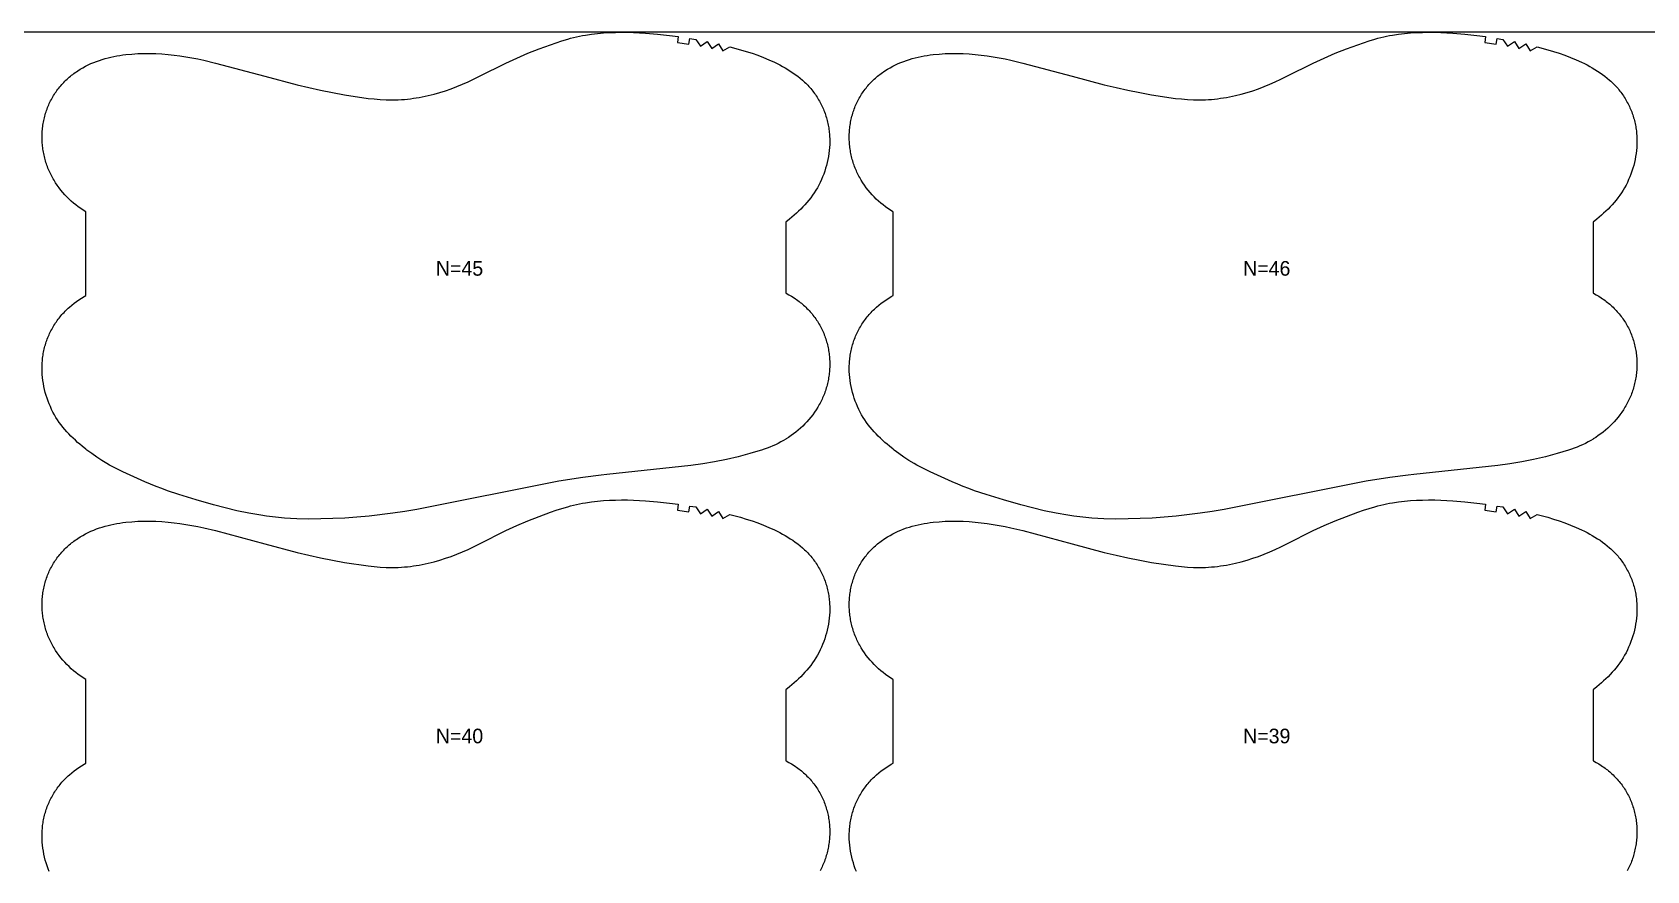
# Model space of a CAD drawing. Header units: inches. Extents: x 1 to 1936, y -76 to 1061.
# Drawn here: x 552 to 1104, y 774 to 1061 of the extents above; entities that cross this region are included whole.
import ezdxf

# ---------------------------------------------------------------- set-up
doc = ezdxf.new("R2010")
doc.units = ezdxf.units.IN

msp = doc.modelspace()

# ---------------------------------------------------------------- linework, layer by layer
at = {"layer": '1'}
for points in [[(1.472, -76.1778), (1936.299, -76.1778), (1936.299, 1060.5025), (1.472, 1060.5025), (1.472, -76.1778)], [(667.0219, 1037.9252), (669.0751, 1037.7074), (671.1325, 1037.5402), (673.1929, 1037.4349), (674.2239, 1037.409), (675.255, 1037.4028), (676.2862, 1037.4176), (677.317, 1037.4532), (678.3471, 1037.5093), (679.3761, 1037.5855), (680.4035, 1037.6814), (681.4291, 1037.7968), (682.4522, 1037.9313), (683.4727, 1038.0844), (684.4901, 1038.2558), (685.5042, 1038.4451), (687.5221, 1038.8751), (689.5255, 1039.3701), (691.5134, 1039.926), (693.4844, 1040.5394), (695.4364, 1041.2101), (697.3671, 1041.9386), (699.2741, 1042.7255), (701.1562, 1043.5689), (703.0184, 1044.4572), (705.1049, 1045.5025), (714.0896, 1050.0036), (717.8455, 1051.7138), (721.6475, 1053.3206), (725.4845, 1054.8392), (729.3551, 1056.273), (731.3038, 1056.9555), (733.2642, 1057.6022), (735.2391, 1058.1981), (736.233, 1058.4724), (737.2316, 1058.7286), (738.2353, 1058.9651), (739.2436, 1059.1822), (740.2561, 1059.3803), (741.2722, 1059.5599), (743.3137, 1059.8663), (745.3642, 1060.1057), (747.4201, 1060.2828), (749.4799, 1060.4037), (751.5423, 1060.4748), (753.6059, 1060.5025), (755.6697, 1060.492), (757.7328, 1060.4442), (759.7945, 1060.3587), (761.8542, 1060.2352), (765.9655, 1059.8796), (770.0664, 1059.4099), (773.0565, 1059.014), (773.0577, 1059.0138), (772.7809, 1057.03), (776.6959, 1056.4434), (777.013, 1058.4181), (778.9858, 1058.0901), (780.5915, 1055.7723), (782.9191, 1057.3628), (784.4599, 1055.0034), (786.8303, 1056.526), (788.2961, 1054.1203), (790.7135, 1055.5671), (794.321, 1054.5583), (796.2957, 1053.9566), (798.258, 1053.3167), (800.2046, 1052.6322), (802.132, 1051.8966), (804.0365, 1051.1038), (805.9138, 1050.2485), (806.8408, 1049.7959), (807.7594, 1049.326), (808.6689, 1048.838), (809.5688, 1048.3313), (810.4582, 1047.8054), (811.3354, 1047.259), (812.1984, 1046.6909), (813.045, 1046.1001), (813.8733, 1045.4852), (814.6813, 1044.8451), (815.4668, 1044.1786), (815.8505, 1043.835), (816.2278, 1043.4845), (816.5986, 1043.1267), (816.9626, 1042.7619), (817.3197, 1042.3903), (817.6699, 1042.0118), (818.013, 1041.6268), (818.3489, 1041.2354), (818.6774, 1040.8377), (818.9986, 1040.4338), (819.3122, 1040.024), (819.6181, 1039.6083), (819.9162, 1039.187), (820.2064, 1038.7601), (820.4887, 1038.3279), (820.7628, 1037.8904), (821.0286, 1037.4479), (821.2861, 1037.0005), (821.5351, 1036.5483), (821.7756, 1036.0916), (822.0074, 1035.6304), (822.2306, 1035.165), (822.4449, 1034.6955), (822.6505, 1034.2221), (822.8471, 1033.745), (823.0347, 1033.2643), (823.2133, 1032.7802), (823.3827, 1032.2929), (823.5429, 1031.8025), (823.6938, 1031.3093), (823.8353, 1030.8134), (823.9674, 1030.3149), (824.0901, 1029.814), (824.2031, 1029.311), (824.3065, 1028.8059), (824.4003, 1028.299), (824.4846, 1027.7904), (824.5594, 1027.2802), (824.6249, 1026.7688), (824.6811, 1026.2561), (824.7281, 1025.7425), (824.7659, 1025.228), (824.7946, 1024.7129), (824.8143, 1024.1973), (824.827, 1023.1653), (824.8045, 1022.1334), (824.7474, 1021.103), (824.6562, 1020.0753), (824.5315, 1019.0514), (824.3739, 1018.032), (824.1837, 1017.0181), (823.9617, 1016.0105), (823.7082, 1015.0101), (823.4238, 1014.0177), (823.1091, 1013.0341), (822.7644, 1012.0605), (822.3899, 1011.0978), (821.9857, 1010.1475), (821.5516, 1009.2108), (821.0879, 1008.289), (820.5945, 1007.3834), (820.0713, 1006.4952), (819.5186, 1005.6258), (818.9366, 1004.7761), (818.3268, 1003.946), (817.6912, 1003.1349), (817.0316, 1002.3422), (816.3499, 1001.5676), (815.648, 1000.8104), (814.9278, 1000.0702), (814.1912, 999.3464), (813.4398, 998.6386), (812.6746, 997.9462), (811.8962, 997.2688), (811.1055, 996.6059), (809.827, 995.5892), (809.827, 971.3423), (809.9749, 971.2678), (810.8808, 970.7735), (811.77, 970.2492), (812.6408, 969.6949), (813.0689, 969.4067), (813.4918, 969.111), (813.9094, 968.8079), (814.3215, 968.4975), (814.728, 968.1798), (815.1285, 967.8547), (815.5229, 967.5224), (815.9111, 967.1828), (816.2929, 966.836), (816.668, 966.482), (817.0363, 966.1208), (817.3977, 965.7526), (817.7519, 965.3775), (818.0989, 964.9957), (818.4385, 964.6072), (818.7705, 964.2123), (819.0949, 963.811), (819.4115, 963.4036), (819.7201, 962.9901), (820.0205, 962.5708), (820.3127, 962.1456), (820.5965, 961.7149), (820.8718, 961.2787), (821.1384, 960.8372), (821.3962, 960.3905), (821.6449, 959.9387), (821.8846, 959.4821), (822.1152, 959.0208), (822.3365, 958.555), (822.5486, 958.0848), (822.7515, 957.6106), (822.9451, 957.1325), (823.1294, 956.6506), (823.3043, 956.1653), (823.4699, 955.6766), (823.626, 955.1849), (823.7726, 954.6902), (823.9098, 954.1928), (824.0375, 953.6928), (824.1556, 953.1906), (824.2641, 952.6862), (824.363, 952.1799), (824.4523, 951.6719), (824.5319, 951.1623), (824.6019, 950.6513), (824.6625, 950.1391), (824.7134, 949.6259), (824.755, 949.1118), (824.787, 948.5969), (824.8097, 948.0816), (824.823, 947.5658), (824.827, 947.0499), (824.8217, 946.5339), (824.8071, 946.018), (824.7832, 945.5025), (824.7502, 944.9874), (824.7081, 944.473), (824.6568, 943.9594), (824.5964, 943.4467), (824.527, 942.9353), (824.4485, 942.4251), (824.3609, 941.9164), (824.2643, 941.4095), (824.1587, 940.9043), (824.0441, 940.4012), (823.9204, 939.9003), (823.7878, 939.4018), (823.6462, 938.9058), (823.4957, 938.4125), (823.3362, 937.9221), (823.1677, 937.4347), (822.9903, 936.9506), (822.804, 936.4699), (822.6088, 935.9928), (822.4048, 935.5194), (822.192, 935.0499), (821.9706, 934.5843), (821.7407, 934.1227), (821.5026, 933.6653), (821.2563, 933.2122), (821.002, 932.7634), (820.7399, 932.319), (820.1928, 931.4439), (819.616, 930.5877), (819.0109, 929.7511), (818.3787, 928.935), (817.7204, 928.1401), (817.0369, 927.3669), (816.3292, 926.6161), (815.598, 925.8882), (814.8442, 925.1838), (814.0686, 924.5034), (813.272, 923.8477), (812.4554, 923.2172), (811.6195, 922.6124), (810.7654, 922.0334), (809.8941, 921.4804), (809.827, 921.4405), (809.0068, 920.9534), (808.1045, 920.4525), (807.1883, 919.9777), (806.2592, 919.5293), (805.3183, 919.1072), (804.3667, 918.7112), (803.4055, 918.3392), (802.4359, 917.9886), (801.459, 917.6572), (799.4882, 917.0417), (797.5023, 916.4729), (793.5097, 915.4238), (789.4917, 914.4856), (785.4472, 913.6629), (781.379, 912.9666), (777.2918, 912.3988), (748.5636, 909.3304), (746.6248, 909.1), (740.3677, 908.3565), (732.2209, 907.0295), (683.6524, 897.3378), (679.5785, 896.678), (675.4924, 896.0939), (667.2966, 895.1131), (663.1859, 894.7449), (659.0684, 894.4614), (654.9464, 894.2574), (650.8209, 894.1341), (646.6932, 894.1), (642.5672, 894.1868), (640.5062, 894.2866), (638.4475, 894.4269), (636.3922, 894.6088), (634.3411, 894.8332), (632.2951, 895.1002), (630.2544, 895.4072), (626.1902, 896.1274), (622.1495, 896.968), (618.1312, 897.9094), (614.1337, 898.9365), (608.2099, 900.6222), (602.2743, 902.4892), (598.3615, 903.8066), (596.4199, 904.5052), (594.4934, 905.2417), (592.5843, 906.0213), (590.6889, 906.8354), (585.6675, 909.1), (583.1604, 910.2307), (581.3022, 911.1272), (579.4705, 912.0737), (578.5673, 912.5706), (577.6731, 913.0837), (575.9112, 914.1562), (574.1846, 915.2864), (572.4929, 916.4694), (570.8369, 917.702), (570.5, 917.9698), (569.2214, 918.9864), (568.4308, 919.6494), (567.6524, 920.3268), (566.8872, 921.0192), (566.1358, 921.727), (565.3991, 922.4508), (564.6789, 923.191), (563.9771, 923.9482), (563.2954, 924.7228), (562.6358, 925.5154), (562.0002, 926.3266), (561.3904, 927.1567), (560.8084, 928.0064), (560.2556, 928.8758), (559.7325, 929.7639), (559.2391, 930.6696), (558.7753, 931.5914), (558.3413, 932.5281), (557.9371, 933.4784), (557.5626, 934.441), (557.2179, 935.4147), (556.9032, 936.3982), (556.6188, 937.3907), (556.3653, 938.3911), (556.1432, 939.3987), (555.9531, 940.4126), (555.7955, 941.432), (555.6708, 942.4559), (555.5796, 943.4836), (555.5225, 944.514), (555.5, 945.5459), (555.5127, 946.5779), (555.5324, 947.0935), (555.5611, 947.6086), (555.5989, 948.1231), (555.6459, 948.6367), (555.7021, 949.1493), (555.7676, 949.6608), (555.8424, 950.1709), (555.9267, 950.6796), (556.0205, 951.1865), (556.1239, 951.6916), (556.2369, 952.1946), (556.3595, 952.6955), (556.4917, 953.1939), (556.6332, 953.6899), (556.7841, 954.1831), (556.9443, 954.6735), (557.1137, 955.1608), (557.2923, 955.6449), (557.4799, 956.1256), (557.6765, 956.6027), (557.882, 957.0761), (558.0964, 957.5456), (558.3196, 958.011), (558.5514, 958.4722), (558.7919, 958.9289), (559.0409, 959.3811), (559.2984, 959.8285), (559.5642, 960.271), (559.8383, 960.7085), (560.1205, 961.1407), (560.4108, 961.5675), (560.7089, 961.9889), (561.0148, 962.4045), (561.3284, 962.8144), (561.6495, 963.2182), (561.9781, 963.616), (562.314, 964.0074), (562.6571, 964.3924), (563.0072, 964.7709), (563.3644, 965.1425), (563.7284, 965.5073), (564.0991, 965.865), (564.4765, 966.2156), (564.8602, 966.5592), (565.6457, 967.2257), (566.4536, 967.8658), (567.2819, 968.4806), (568.1286, 969.0715), (568.9916, 969.6395), (569.8688, 970.186), (570.5, 970.5592), (570.5, 999.0599), (570.4328, 999.0998), (569.5616, 999.6528), (568.7075, 1000.2318), (567.8716, 1000.8366), (567.055, 1001.4671), (566.2584, 1002.1229), (565.4828, 1002.8032), (564.729, 1003.5076), (563.9978, 1004.2355), (563.2901, 1004.9863), (562.6066, 1005.7595), (561.9483, 1006.5544), (561.316, 1007.3705), (560.7109, 1008.2071), (560.1342, 1009.0633), (559.5871, 1009.9384), (559.3249, 1010.3828), (559.0707, 1010.8316), (558.8244, 1011.2848), (558.5863, 1011.7422), (558.3564, 1012.2037), (558.135, 1012.6693), (557.9222, 1013.1388), (557.7181, 1013.6122), (557.5229, 1014.0893), (557.3367, 1014.57), (557.1593, 1015.0541), (556.9908, 1015.5415), (556.8313, 1016.0319), (556.6808, 1016.5252), (556.5392, 1017.0212), (556.4065, 1017.5197), (556.2829, 1018.0206), (556.1683, 1018.5237), (556.0627, 1019.0289), (555.9661, 1019.5359), (555.8785, 1020.0445), (555.8, 1020.5547), (555.7306, 1021.0662), (555.6702, 1021.5788), (555.6189, 1022.0924), (555.5768, 1022.6068), (555.5437, 1023.1219), (555.5199, 1023.6375), (555.5053, 1024.1533), (555.5, 1024.6693), (555.504, 1025.1852), (555.5173, 1025.701), (555.5399, 1026.2164), (555.572, 1026.7312), (555.6135, 1027.2453), (555.6645, 1027.7586), (555.725, 1028.2707), (555.7951, 1028.7817), (555.8747, 1029.2913), (555.964, 1029.7993), (556.0629, 1030.3056), (556.1714, 1030.81), (556.2895, 1031.3122), (556.4172, 1031.8122), (556.5543, 1032.3096), (556.701, 1032.8043), (556.8571, 1033.296), (557.0227, 1033.7847), (557.1976, 1034.2701), (557.3819, 1034.7519), (557.5755, 1035.23), (557.7783, 1035.7043), (557.9905, 1036.1744), (558.2118, 1036.6402), (558.4424, 1037.1015), (558.682, 1037.5582), (558.9308, 1038.0099), (559.1886, 1038.4566), (559.4552, 1038.8981), (559.7304, 1039.3343), (560.0142, 1039.765), (560.3065, 1040.1902), (560.6069, 1040.6095), (560.9155, 1041.023), (561.2321, 1041.4304), (561.5564, 1041.8317), (561.8885, 1042.2266), (562.2281, 1042.6151), (562.5751, 1042.9969), (562.9293, 1043.372), (563.2907, 1043.7402), (563.659, 1044.1014), (564.0341, 1044.4554), (564.4158, 1044.8022), (564.804, 1045.1418), (565.1985, 1045.4741), (565.599, 1045.7992), (566.0054, 1046.1169), (566.4176, 1046.4273), (566.8352, 1046.7304), (567.2581, 1047.0261), (567.6862, 1047.3143), (568.557, 1047.8686), (569.4462, 1048.393), (570.3521, 1048.8872), (571.2734, 1049.3513), (572.2089, 1049.7855), (573.1574, 1050.1904), (574.1178, 1050.5664), (575.0891, 1050.914), (576.07, 1051.2337), (577.0594, 1051.5259), (578.0562, 1051.7912), (579.0594, 1052.0301), (580.0683, 1052.2438), (581.082, 1052.4336), (582.1001, 1052.6008), (583.1218, 1052.7467), (584.1464, 1052.8726), (586.202, 1053.0695), (588.2622, 1053.2006), (590.3247, 1053.2686), (592.3879, 1053.2748), (594.4502, 1053.2206), (596.5101, 1053.1077), (598.5667, 1052.9402), (600.6191, 1052.7227), (602.6666, 1052.4597), (604.7082, 1052.1549), (606.743, 1051.8083), (608.7696, 1051.4192), (610.7871, 1050.9867), (614.795, 1050.0048), (631.6772, 1045.5025), (642.7113, 1042.5598), (646.7236, 1041.5919), (650.7527, 1040.6963), (654.7983, 1039.879), (658.8583, 1039.1374), (667.0219, 1037.9252)], [(943.0219, 1037.9252), (945.0751, 1037.7074), (947.1325, 1037.5402), (949.1929, 1037.4349), (950.2239, 1037.409), (951.255, 1037.4028), (952.2862, 1037.4176), (953.317, 1037.4532), (954.3471, 1037.5093), (955.3761, 1037.5855), (956.4035, 1037.6814), (957.4291, 1037.7968), (958.4522, 1037.9313), (959.4727, 1038.0844), (960.4901, 1038.2558), (961.5042, 1038.4451), (963.5221, 1038.8751), (965.5255, 1039.3701), (967.5134, 1039.926), (969.4844, 1040.5394), (971.4364, 1041.2101), (973.3671, 1041.9386), (975.2741, 1042.7255), (977.1562, 1043.5689), (979.0184, 1044.4572), (981.1049, 1045.5025), (990.0896, 1050.0036), (993.8455, 1051.7138), (997.6475, 1053.3206), (1001.4845, 1054.8392), (1005.3551, 1056.273), (1007.3038, 1056.9555), (1009.2642, 1057.6022), (1011.2391, 1058.1981), (1012.233, 1058.4724), (1013.2316, 1058.7286), (1014.2353, 1058.9651), (1015.2436, 1059.1822), (1016.2561, 1059.3803), (1017.2722, 1059.5599), (1019.3137, 1059.8663), (1021.3642, 1060.1057), (1023.4201, 1060.2828), (1025.4799, 1060.4037), (1027.5423, 1060.4748), (1029.6059, 1060.5025), (1031.6697, 1060.492), (1033.7328, 1060.4442), (1035.7945, 1060.3587), (1037.8542, 1060.2352), (1041.9655, 1059.8796), (1046.0664, 1059.4099), (1049.0565, 1059.014), (1049.0577, 1059.0138), (1048.7809, 1057.03), (1052.6959, 1056.4434), (1053.013, 1058.4181), (1054.9858, 1058.0901), (1056.5915, 1055.7723), (1058.9191, 1057.3628), (1060.4599, 1055.0034), (1062.8303, 1056.526), (1064.2961, 1054.1203), (1066.7135, 1055.5671), (1070.321, 1054.5583), (1072.2957, 1053.9566), (1074.258, 1053.3167), (1076.2046, 1052.6322), (1078.132, 1051.8966), (1080.0365, 1051.1038), (1081.9138, 1050.2485), (1082.8408, 1049.7959), (1083.7594, 1049.326), (1084.6689, 1048.838), (1085.5688, 1048.3313), (1086.4582, 1047.8054), (1087.3354, 1047.259), (1088.1984, 1046.6909), (1089.045, 1046.1001), (1089.8733, 1045.4852), (1090.6813, 1044.8451), (1091.4668, 1044.1786), (1091.8505, 1043.835), (1092.2278, 1043.4845), (1092.5986, 1043.1267), (1092.9626, 1042.7619), (1093.3197, 1042.3903), (1093.6699, 1042.0118), (1094.013, 1041.6268), (1094.3489, 1041.2354), (1094.6774, 1040.8377), (1094.9986, 1040.4338), (1095.3122, 1040.024), (1095.6181, 1039.6083), (1095.9162, 1039.187), (1096.2064, 1038.7601), (1096.4887, 1038.3279), (1096.7628, 1037.8904), (1097.0286, 1037.4479), (1097.2861, 1037.0005), (1097.5351, 1036.5483), (1097.7756, 1036.0916), (1098.0074, 1035.6304), (1098.2306, 1035.165), (1098.4449, 1034.6955), (1098.6505, 1034.2221), (1098.8471, 1033.745), (1099.0347, 1033.2643), (1099.2133, 1032.7802), (1099.3827, 1032.2929), (1099.5429, 1031.8025), (1099.6938, 1031.3093), (1099.8353, 1030.8134), (1099.9674, 1030.3149), (1100.0901, 1029.814), (1100.2031, 1029.311), (1100.3065, 1028.8059), (1100.4003, 1028.299), (1100.4846, 1027.7904), (1100.5594, 1027.2802), (1100.6249, 1026.7688), (1100.6811, 1026.2561), (1100.7281, 1025.7425), (1100.7659, 1025.228), (1100.7946, 1024.7129), (1100.8143, 1024.1973), (1100.827, 1023.1653), (1100.8045, 1022.1334), (1100.7474, 1021.103), (1100.6562, 1020.0753), (1100.5315, 1019.0514), (1100.3739, 1018.032), (1100.1837, 1017.0181), (1099.9617, 1016.0105), (1099.7082, 1015.0101), (1099.4238, 1014.0177), (1099.1091, 1013.0341), (1098.7644, 1012.0605), (1098.3899, 1011.0978), (1097.9857, 1010.1475), (1097.5516, 1009.2108), (1097.0879, 1008.289), (1096.5945, 1007.3834), (1096.0713, 1006.4952), (1095.5186, 1005.6258), (1094.9366, 1004.7761), (1094.3268, 1003.946), (1093.6912, 1003.1349), (1093.0316, 1002.3422), (1092.3499, 1001.5676), (1091.648, 1000.8104), (1090.9278, 1000.0702), (1090.1912, 999.3464), (1089.4398, 998.6386), (1088.6746, 997.9462), (1087.8962, 997.2688), (1087.1055, 996.6059), (1085.827, 995.5892), (1085.827, 971.3423), (1085.9749, 971.2678), (1086.8808, 970.7735), (1087.77, 970.2492), (1088.6408, 969.6949), (1089.0689, 969.4067), (1089.4918, 969.111), (1089.9094, 968.8079), (1090.3215, 968.4975), (1090.728, 968.1798), (1091.1285, 967.8547), (1091.5229, 967.5224), (1091.9111, 967.1828), (1092.2929, 966.836), (1092.668, 966.482), (1093.0363, 966.1208), (1093.3977, 965.7526), (1093.7519, 965.3775), (1094.0989, 964.9957), (1094.4385, 964.6072), (1094.7705, 964.2123), (1095.0949, 963.811), (1095.4115, 963.4036), (1095.7201, 962.9901), (1096.0205, 962.5708), (1096.3127, 962.1456), (1096.5965, 961.7149), (1096.8718, 961.2787), (1097.1384, 960.8372), (1097.3962, 960.3905), (1097.6449, 959.9387), (1097.8846, 959.4821), (1098.1152, 959.0208), (1098.3365, 958.555), (1098.5486, 958.0848), (1098.7515, 957.6106), (1098.9451, 957.1325), (1099.1294, 956.6506), (1099.3043, 956.1653), (1099.4699, 955.6766), (1099.626, 955.1849), (1099.7726, 954.6902), (1099.9098, 954.1928), (1100.0375, 953.6928), (1100.1556, 953.1906), (1100.2641, 952.6862), (1100.363, 952.1799), (1100.4523, 951.6719), (1100.5319, 951.1623), (1100.6019, 950.6513), (1100.6625, 950.1391), (1100.7134, 949.6259), (1100.755, 949.1118), (1100.787, 948.5969), (1100.8097, 948.0816), (1100.823, 947.5658), (1100.827, 947.0499), (1100.8217, 946.5339), (1100.8071, 946.018), (1100.7832, 945.5025), (1100.7502, 944.9874), (1100.7081, 944.473), (1100.6568, 943.9594), (1100.5964, 943.4467), (1100.527, 942.9353), (1100.4485, 942.4251), (1100.3609, 941.9164), (1100.2643, 941.4095), (1100.1587, 940.9043), (1100.0441, 940.4012), (1099.9204, 939.9003), (1099.7878, 939.4018), (1099.6462, 938.9058), (1099.4957, 938.4125), (1099.3362, 937.9221), (1099.1677, 937.4347), (1098.9903, 936.9506), (1098.804, 936.4699), (1098.6088, 935.9928), (1098.4048, 935.5194), (1098.192, 935.0499), (1097.9706, 934.5843), (1097.7407, 934.1227), (1097.5026, 933.6653), (1097.2563, 933.2122), (1097.002, 932.7634), (1096.7399, 932.319), (1096.1928, 931.4439), (1095.616, 930.5877), (1095.0109, 929.7511), (1094.3787, 928.935), (1093.7204, 928.1401), (1093.0369, 927.3669), (1092.3292, 926.6161), (1091.598, 925.8882), (1090.8442, 925.1838), (1090.0686, 924.5034), (1089.272, 923.8477), (1088.4554, 923.2172), (1087.6195, 922.6124), (1086.7654, 922.0334), (1085.8941, 921.4804), (1085.827, 921.4405), (1085.0068, 920.9534), (1084.1045, 920.4525), (1083.1883, 919.9777), (1082.2592, 919.5293), (1081.3183, 919.1072), (1080.3667, 918.7112), (1079.4055, 918.3392), (1078.4359, 917.9886), (1077.459, 917.6572), (1075.4882, 917.0417), (1073.5023, 916.4729), (1069.5097, 915.4238), (1065.4917, 914.4856), (1061.4472, 913.6629), (1057.379, 912.9666), (1053.2918, 912.3988), (1024.5636, 909.3304), (1022.6248, 909.1), (1016.3677, 908.3565), (1008.2209, 907.0295), (959.6524, 897.3378), (955.5785, 896.678), (951.4924, 896.0939), (943.2966, 895.1131), (939.1859, 894.7449), (935.0684, 894.4614), (930.9464, 894.2574), (926.8209, 894.1341), (922.6932, 894.1), (918.5672, 894.1868), (916.5062, 894.2866), (914.4475, 894.4269), (912.3922, 894.6088), (910.3411, 894.8332), (908.2951, 895.1002), (906.2544, 895.4072), (902.1902, 896.1274), (898.1495, 896.968), (894.1312, 897.9094), (890.1337, 898.9365), (884.2099, 900.6222), (878.2743, 902.4892), (874.3615, 903.8066), (872.4199, 904.5052), (870.4934, 905.2417), (868.5843, 906.0213), (866.6889, 906.8354), (861.6675, 909.1), (859.1604, 910.2307), (857.3022, 911.1272), (855.4705, 912.0737), (854.5673, 912.5706), (853.6731, 913.0837), (851.9112, 914.1562), (850.1846, 915.2864), (848.4929, 916.4694), (846.8369, 917.702), (846.5, 917.9698), (845.2214, 918.9864), (844.4308, 919.6494), (843.6524, 920.3268), (842.8872, 921.0192), (842.1358, 921.727), (841.3991, 922.4508), (840.6789, 923.191), (839.9771, 923.9482), (839.2954, 924.7228), (838.6358, 925.5154), (838.0002, 926.3266), (837.3904, 927.1567), (836.8084, 928.0064), (836.2556, 928.8758), (835.7325, 929.7639), (835.2391, 930.6696), (834.7753, 931.5914), (834.3413, 932.5281), (833.9371, 933.4784), (833.5626, 934.441), (833.2179, 935.4147), (832.9032, 936.3982), (832.6188, 937.3907), (832.3653, 938.3911), (832.1432, 939.3987), (831.9531, 940.4126), (831.7955, 941.432), (831.6708, 942.4559), (831.5796, 943.4836), (831.5225, 944.514), (831.5, 945.5459), (831.5127, 946.5779), (831.5324, 947.0935), (831.5611, 947.6086), (831.5989, 948.1231), (831.6459, 948.6367), (831.7021, 949.1493), (831.7676, 949.6608), (831.8424, 950.1709), (831.9267, 950.6796), (832.0205, 951.1865), (832.1239, 951.6916), (832.2369, 952.1946), (832.3595, 952.6955), (832.4917, 953.1939), (832.6332, 953.6899), (832.7841, 954.1831), (832.9443, 954.6735), (833.1137, 955.1608), (833.2923, 955.6449), (833.4799, 956.1256), (833.6765, 956.6027), (833.882, 957.0761), (834.0964, 957.5456), (834.3196, 958.011), (834.5514, 958.4722), (834.7919, 958.9289), (835.0409, 959.3811), (835.2984, 959.8285), (835.5642, 960.271), (835.8383, 960.7085), (836.1205, 961.1407), (836.4108, 961.5675), (836.7089, 961.9889), (837.0148, 962.4045), (837.3284, 962.8144), (837.6495, 963.2182), (837.9781, 963.616), (838.314, 964.0074), (838.6571, 964.3924), (839.0072, 964.7709), (839.3644, 965.1425), (839.7284, 965.5073), (840.0991, 965.865), (840.4765, 966.2156), (840.8602, 966.5592), (841.6457, 967.2257), (842.4536, 967.8658), (843.2819, 968.4806), (844.1286, 969.0715), (844.9916, 969.6395), (845.8688, 970.186), (846.5, 970.5592), (846.5, 999.0599), (846.4328, 999.0998), (845.5616, 999.6528), (844.7075, 1000.2318), (843.8716, 1000.8366), (843.055, 1001.4671), (842.2584, 1002.1229), (841.4828, 1002.8032), (840.729, 1003.5076), (839.9978, 1004.2355), (839.2901, 1004.9863), (838.6066, 1005.7595), (837.9483, 1006.5544), (837.316, 1007.3705), (836.7109, 1008.2071), (836.1342, 1009.0633), (835.5871, 1009.9384), (835.3249, 1010.3828), (835.0707, 1010.8316), (834.8244, 1011.2848), (834.5863, 1011.7422), (834.3564, 1012.2037), (834.135, 1012.6693), (833.9222, 1013.1388), (833.7181, 1013.6122), (833.5229, 1014.0893), (833.3367, 1014.57), (833.1593, 1015.0541), (832.9908, 1015.5415), (832.8313, 1016.0319), (832.6808, 1016.5252), (832.5392, 1017.0212), (832.4065, 1017.5197), (832.2829, 1018.0206), (832.1683, 1018.5237), (832.0627, 1019.0289), (831.9661, 1019.5359), (831.8785, 1020.0445), (831.8, 1020.5547), (831.7306, 1021.0662), (831.6702, 1021.5788), (831.6189, 1022.0924), (831.5768, 1022.6068), (831.5437, 1023.1219), (831.5199, 1023.6375), (831.5053, 1024.1533), (831.5, 1024.6693), (831.504, 1025.1852), (831.5173, 1025.701), (831.5399, 1026.2164), (831.572, 1026.7312), (831.6135, 1027.2453), (831.6645, 1027.7586), (831.725, 1028.2707), (831.7951, 1028.7817), (831.8747, 1029.2913), (831.964, 1029.7993), (832.0629, 1030.3056), (832.1714, 1030.81), (832.2895, 1031.3122), (832.4172, 1031.8122), (832.5543, 1032.3096), (832.701, 1032.8043), (832.8571, 1033.296), (833.0227, 1033.7847), (833.1976, 1034.2701), (833.3819, 1034.7519), (833.5755, 1035.23), (833.7783, 1035.7043), (833.9905, 1036.1744), (834.2118, 1036.6402), (834.4424, 1037.1015), (834.682, 1037.5582), (834.9308, 1038.0099), (835.1886, 1038.4566), (835.4552, 1038.8981), (835.7304, 1039.3343), (836.0142, 1039.765), (836.3065, 1040.1902), (836.6069, 1040.6095), (836.9155, 1041.023), (837.2321, 1041.4304), (837.5564, 1041.8317), (837.8885, 1042.2266), (838.2281, 1042.6151), (838.5751, 1042.9969), (838.9293, 1043.372), (839.2907, 1043.7402), (839.659, 1044.1014), (840.0341, 1044.4554), (840.4158, 1044.8022), (840.804, 1045.1418), (841.1985, 1045.4741), (841.599, 1045.7992), (842.0054, 1046.1169), (842.4176, 1046.4273), (842.8352, 1046.7304), (843.2581, 1047.0261), (843.6862, 1047.3143), (844.557, 1047.8686), (845.4462, 1048.393), (846.3521, 1048.8872), (847.2734, 1049.3513), (848.2089, 1049.7855), (849.1574, 1050.1904), (850.1178, 1050.5664), (851.0891, 1050.914), (852.07, 1051.2337), (853.0594, 1051.5259), (854.0562, 1051.7912), (855.0594, 1052.0301), (856.0683, 1052.2438), (857.082, 1052.4336), (858.1001, 1052.6008), (859.1218, 1052.7467), (860.1464, 1052.8726), (862.202, 1053.0695), (864.2622, 1053.2006), (866.3247, 1053.2686), (868.3879, 1053.2748), (870.4502, 1053.2206), (872.5101, 1053.1077), (874.5667, 1052.9402), (876.6191, 1052.7227), (878.6666, 1052.4597), (880.7082, 1052.1549), (882.743, 1051.8083), (884.7696, 1051.4192), (886.7871, 1050.9867), (890.795, 1050.0048), (907.6772, 1045.5025), (918.7113, 1042.5598), (922.7236, 1041.5919), (926.7527, 1040.6963), (930.7983, 1039.879), (934.8583, 1039.1374), (943.0219, 1037.9252)]]:
    msp.add_lwpolyline(points, close=True, dxfattribs=at)
for points in [[(557.9371, 773.6184), (557.5626, 774.581), (557.2179, 775.5547), (556.9032, 776.5382), (556.6188, 777.5307), (556.3653, 778.5311), (556.1432, 779.5387), (555.9531, 780.5526), (555.7955, 781.572), (555.6708, 782.5959), (555.5796, 783.6236), (555.5225, 784.654), (555.5, 785.6859), (555.5127, 786.7179), (555.5324, 787.2335), (555.5611, 787.7486), (555.5989, 788.2631), (555.6459, 788.7767), (555.7021, 789.2893), (555.7676, 789.8008), (555.8424, 790.3109), (555.9267, 790.8196), (556.0205, 791.3265), (556.1239, 791.8316), (556.2369, 792.3346), (556.3595, 792.8355), (556.4917, 793.3339), (556.6332, 793.8299), (556.7841, 794.3231), (556.9443, 794.8135), (557.1137, 795.3008), (557.2923, 795.7849), (557.4799, 796.2656), (557.6765, 796.7427), (557.882, 797.2161), (558.0964, 797.6856), (558.3196, 798.151), (558.5514, 798.6122), (558.7919, 799.0689), (559.0409, 799.5211), (559.2984, 799.9685), (559.5642, 800.411), (559.8383, 800.8485), (560.1205, 801.2807), (560.4108, 801.7075), (560.7089, 802.1289), (561.0148, 802.5445), (561.3284, 802.9544), (561.6495, 803.3582), (561.9781, 803.756), (562.314, 804.1474), (562.6571, 804.5324), (563.0072, 804.9109), (563.3644, 805.2825), (563.7284, 805.6473), (564.0991, 806.005), (564.4765, 806.3556), (564.8602, 806.6992), (565.6457, 807.3657), (566.4536, 808.0058), (567.2819, 808.6206), (568.1286, 809.2115), (568.9916, 809.7795), (569.8688, 810.326), (570.5, 810.6992), (570.5, 839.1999), (570.4328, 839.2398), (569.5616, 839.7928), (568.7075, 840.3718), (567.8716, 840.9766), (567.055, 841.6071), (566.2584, 842.2629), (565.4828, 842.9432), (564.729, 843.6476), (563.9978, 844.3755), (563.2901, 845.1263), (562.6066, 845.8995), (561.9483, 846.6944), (561.316, 847.5105), (560.7109, 848.3471), (560.1342, 849.2033), (559.5871, 850.0784), (559.3249, 850.5228), (559.0707, 850.9716), (558.8244, 851.4248), (558.5863, 851.8822), (558.3564, 852.3437), (558.135, 852.8093), (557.9222, 853.2788), (557.7181, 853.7522), (557.5229, 854.2293), (557.3367, 854.71), (557.1593, 855.1941), (556.9908, 855.6815), (556.8313, 856.1719), (556.6808, 856.6652), (556.5392, 857.1612), (556.4065, 857.6597), (556.2829, 858.1606), (556.1683, 858.6637), (556.0627, 859.1689), (555.9661, 859.6759), (555.8785, 860.1845), (555.8, 860.6947), (555.7306, 861.2062), (555.6702, 861.7188), (555.6189, 862.2324), (555.5768, 862.7468), (555.5437, 863.2619), (555.5199, 863.7775), (555.5053, 864.2933), (555.5, 864.8093), (555.504, 865.3252), (555.5173, 865.841), (555.5399, 866.3564), (555.572, 866.8712), (555.6135, 867.3853), (555.6645, 867.8986), (555.725, 868.4107), (555.7951, 868.9217), (555.8747, 869.4313), (555.964, 869.9393), (556.0629, 870.4456), (556.1714, 870.95), (556.2895, 871.4522), (556.4172, 871.9522), (556.5543, 872.4496), (556.701, 872.9443), (556.8571, 873.436), (557.0227, 873.9247), (557.1976, 874.4101), (557.3819, 874.8919), (557.5755, 875.37), (557.7783, 875.8443), (557.9905, 876.3144), (558.2118, 876.7802), (558.4424, 877.2415), (558.682, 877.6982), (558.9308, 878.1499), (559.1886, 878.5966), (559.4552, 879.0381), (559.7304, 879.4743), (560.0142, 879.905), (560.3065, 880.3302), (560.6069, 880.7495), (560.9155, 881.163), (561.2321, 881.5704), (561.5564, 881.9717), (561.8885, 882.3666), (562.2281, 882.7551), (562.5751, 883.1369), (562.9293, 883.512), (563.2907, 883.8802), (563.659, 884.2414), (564.0341, 884.5954), (564.4158, 884.9422), (564.804, 885.2818), (565.1985, 885.6141), (565.599, 885.9392), (566.0054, 886.2569), (566.4176, 886.5673), (566.8352, 886.8704), (567.2581, 887.1661), (567.6862, 887.4543), (568.557, 888.0086), (569.4462, 888.533), (570.3521, 889.0272), (571.2734, 889.4913), (572.2089, 889.9255), (573.1574, 890.3304), (574.1178, 890.7064), (575.0891, 891.054), (576.07, 891.3737), (577.0594, 891.6659), (578.0562, 891.9312), (579.0594, 892.1701), (580.0683, 892.3838), (581.082, 892.5736), (582.1001, 892.7408), (583.1218, 892.8867), (584.1464, 893.0126), (586.202, 893.2095), (588.2622, 893.3406), (590.3247, 893.4086), (592.3879, 893.4148), (594.4502, 893.3606), (596.5101, 893.2477), (598.5667, 893.0802), (600.6191, 892.8627), (602.6666, 892.5997), (604.7082, 892.2949), (606.743, 891.9483), (608.7696, 891.5592), (610.7871, 891.1267), (614.795, 890.1448), (631.6772, 885.6425), (642.7113, 882.6998), (646.7236, 881.7319), (650.7527, 880.8363), (654.7983, 880.019), (658.8583, 879.2774), (667.0219, 878.0652), (667.0219, 878.0652), (669.0751, 877.8474), (671.1325, 877.6802), (673.1929, 877.5749), (674.2239, 877.549), (675.255, 877.5428), (676.2862, 877.5576), (677.317, 877.5932), (678.3471, 877.6493), (679.3761, 877.7255), (680.4035, 877.8214), (681.4291, 877.9368), (682.4522, 878.0713), (683.4727, 878.2244), (684.4901, 878.3958), (685.5042, 878.5851), (687.5221, 879.0151), (689.5255, 879.5101), (691.5134, 880.066), (693.4844, 880.6794), (695.4364, 881.3501), (697.3671, 882.0786), (699.2741, 882.8655), (701.1562, 883.7089), (703.0184, 884.5972), (705.1049, 885.6425), (714.0896, 890.1436), (717.8455, 891.8538), (721.6475, 893.4606), (725.4845, 894.9792), (729.3551, 896.413), (731.3038, 897.0955), (733.2642, 897.7422), (735.2391, 898.3381), (736.233, 898.6124), (737.2316, 898.8686), (738.2353, 899.1051), (739.2436, 899.3222), (740.2561, 899.5203), (741.2722, 899.6999), (743.3137, 900.0063), (745.3642, 900.2457), (747.4201, 900.4228), (749.4799, 900.5437), (751.5423, 900.6148), (753.6059, 900.6425), (755.6697, 900.632), (757.7328, 900.5842), (759.7945, 900.4987), (761.8542, 900.3752), (765.9655, 900.0196), (770.0664, 899.5499), (773.0565, 899.154), (773.0577, 899.1538), (772.7809, 897.17), (776.6959, 896.5834), (777.013, 898.5581), (778.9858, 898.2301), (780.5915, 895.9123), (782.9191, 897.5028), (784.4599, 895.1434), (786.8303, 896.666), (788.2961, 894.2603), (790.7135, 895.7071), (794.321, 894.6983), (796.2957, 894.0966), (798.258, 893.4567), (800.2046, 892.7722), (802.132, 892.0366), (804.0365, 891.2438), (805.9138, 890.3885), (806.8408, 889.9359), (807.7594, 889.466), (808.6689, 888.978), (809.5688, 888.4713), (810.4582, 887.9454), (811.3354, 887.399), (812.1984, 886.8309), (813.045, 886.2401), (813.8733, 885.6252), (814.6813, 884.9851), (815.4668, 884.3186), (815.8505, 883.975), (816.2278, 883.6245), (816.5986, 883.2667), (816.9626, 882.9019), (817.3197, 882.5303), (817.6699, 882.1518), (818.013, 881.7668), (818.3489, 881.3754), (818.6774, 880.9777), (818.9986, 880.5738), (819.3122, 880.164), (819.6181, 879.7483), (819.9162, 879.327), (820.2064, 878.9001), (820.4887, 878.4679), (820.7628, 878.0304), (821.0286, 877.5879), (821.2861, 877.1405), (821.5351, 876.6883), (821.7756, 876.2316), (822.0074, 875.7704), (822.2306, 875.305), (822.4449, 874.8355), (822.6505, 874.3621), (822.8471, 873.885), (823.0347, 873.4043), (823.2133, 872.9202), (823.3827, 872.4329), (823.5429, 871.9425), (823.6938, 871.4493), (823.8353, 870.9534), (823.9674, 870.4549), (824.0901, 869.954), (824.2031, 869.451), (824.3065, 868.9459), (824.4003, 868.439), (824.4846, 867.9304), (824.5594, 867.4202), (824.6249, 866.9088), (824.6811, 866.3961), (824.7281, 865.8825), (824.7659, 865.368), (824.7946, 864.8529), (824.8143, 864.3373), (824.827, 863.3053), (824.8045, 862.2734), (824.7474, 861.243), (824.6562, 860.2153), (824.5315, 859.1914), (824.3739, 858.172), (824.1837, 857.1581), (823.9617, 856.1505), (823.7082, 855.1501), (823.4238, 854.1577), (823.1091, 853.1741), (822.7644, 852.2005), (822.3899, 851.2378), (821.9857, 850.2875), (821.5516, 849.3508), (821.0879, 848.429), (820.5945, 847.5234), (820.0713, 846.6352), (819.5186, 845.7658), (818.9366, 844.9161), (818.3268, 844.086), (817.6912, 843.2749), (817.0316, 842.4822), (816.3499, 841.7076), (815.648, 840.9504), (814.9278, 840.2102), (814.1912, 839.4864), (813.4398, 838.7786), (812.6746, 838.0862), (811.8962, 837.4088), (811.1055, 836.7459), (809.827, 835.7292), (809.827, 811.4823), (809.9749, 811.4078), (810.8808, 810.9135), (811.77, 810.3892), (812.6408, 809.8349), (813.0689, 809.5467), (813.4918, 809.251), (813.9094, 808.9479), (814.3215, 808.6375), (814.728, 808.3198), (815.1285, 807.9947), (815.5229, 807.6624), (815.9111, 807.3228), (816.2929, 806.976), (816.668, 806.622), (817.0363, 806.2608), (817.3977, 805.8926), (817.7519, 805.5175), (818.0989, 805.1357), (818.4385, 804.7472), (818.7705, 804.3523), (819.0949, 803.951), (819.4115, 803.5436), (819.7201, 803.1301), (820.0205, 802.7108), (820.3127, 802.2856), (820.5965, 801.8549), (820.8718, 801.4187), (821.1384, 800.9772), (821.3962, 800.5305), (821.6449, 800.0787), (821.8846, 799.6221), (822.1152, 799.1608), (822.3365, 798.695), (822.5486, 798.2248), (822.7515, 797.7506), (822.9451, 797.2725), (823.1294, 796.7906), (823.3043, 796.3053), (823.4699, 795.8166), (823.626, 795.3249), (823.7726, 794.8302), (823.9098, 794.3328), (824.0375, 793.8328), (824.1556, 793.3306), (824.2641, 792.8262), (824.363, 792.3199), (824.4523, 791.8119), (824.5319, 791.3023), (824.6019, 790.7913), (824.6625, 790.2791), (824.7134, 789.7659), (824.755, 789.2518), (824.787, 788.7369), (824.8097, 788.2216), (824.823, 787.7058), (824.827, 787.1899), (824.8217, 786.6739), (824.8071, 786.158), (824.7832, 785.6425), (824.7502, 785.1274), (824.7081, 784.613), (824.6568, 784.0994), (824.5964, 783.5867), (824.527, 783.0753), (824.4485, 782.5651), (824.3609, 782.0564), (824.2643, 781.5495), (824.1587, 781.0443), (824.0441, 780.5412), (823.9204, 780.0403), (823.7878, 779.5418), (823.6462, 779.0458), (823.4957, 778.5525), (823.3362, 778.0621), (823.1677, 777.5747), (822.9903, 777.0906), (822.804, 776.6099), (822.6088, 776.1328), (822.4048, 775.6594), (822.192, 775.1899), (821.9706, 774.7243), (821.7407, 774.2627), (821.5026, 773.8053)], [(833.9371, 773.6184), (833.5626, 774.581), (833.2179, 775.5547), (832.9032, 776.5382), (832.6188, 777.5307), (832.3653, 778.5311), (832.1432, 779.5387), (831.9531, 780.5526), (831.7955, 781.572), (831.6708, 782.5959), (831.5796, 783.6236), (831.5225, 784.654), (831.5, 785.6859), (831.5127, 786.7179), (831.5324, 787.2335), (831.5611, 787.7486), (831.5989, 788.2631), (831.6459, 788.7767), (831.7021, 789.2893), (831.7676, 789.8008), (831.8424, 790.3109), (831.9267, 790.8196), (832.0205, 791.3265), (832.1239, 791.8316), (832.2369, 792.3346), (832.3595, 792.8355), (832.4917, 793.3339), (832.6332, 793.8299), (832.7841, 794.3231), (832.9443, 794.8135), (833.1137, 795.3008), (833.2923, 795.7849), (833.4799, 796.2656), (833.6765, 796.7427), (833.882, 797.2161), (834.0964, 797.6856), (834.3196, 798.151), (834.5514, 798.6122), (834.7919, 799.0689), (835.0409, 799.5211), (835.2984, 799.9685), (835.5642, 800.411), (835.8383, 800.8485), (836.1205, 801.2807), (836.4108, 801.7075), (836.7089, 802.1289), (837.0148, 802.5445), (837.3284, 802.9544), (837.6495, 803.3582), (837.9781, 803.756), (838.314, 804.1474), (838.6571, 804.5324), (839.0072, 804.9109), (839.3644, 805.2825), (839.7284, 805.6473), (840.0991, 806.005), (840.4765, 806.3556), (840.8602, 806.6992), (841.6457, 807.3657), (842.4536, 808.0058), (843.2819, 808.6206), (844.1286, 809.2115), (844.9916, 809.7795), (845.8688, 810.326), (846.5, 810.6992), (846.5, 839.1999), (846.4328, 839.2398), (845.5616, 839.7928), (844.7075, 840.3718), (843.8716, 840.9766), (843.055, 841.6071), (842.2584, 842.2629), (841.4828, 842.9432), (840.729, 843.6476), (839.9978, 844.3755), (839.2901, 845.1263), (838.6066, 845.8995), (837.9483, 846.6944), (837.316, 847.5105), (836.7109, 848.3471), (836.1342, 849.2033), (835.5871, 850.0784), (835.3249, 850.5228), (835.0707, 850.9716), (834.8244, 851.4248), (834.5863, 851.8822), (834.3564, 852.3437), (834.135, 852.8093), (833.9222, 853.2788), (833.7181, 853.7522), (833.5229, 854.2293), (833.3367, 854.71), (833.1593, 855.1941), (832.9908, 855.6815), (832.8313, 856.1719), (832.6808, 856.6652), (832.5392, 857.1612), (832.4065, 857.6597), (832.2829, 858.1606), (832.1683, 858.6637), (832.0627, 859.1689), (831.9661, 859.6759), (831.8785, 860.1845), (831.8, 860.6947), (831.7306, 861.2062), (831.6702, 861.7188), (831.6189, 862.2324), (831.5768, 862.7468), (831.5437, 863.2619), (831.5199, 863.7775), (831.5053, 864.2933), (831.5, 864.8093), (831.504, 865.3252), (831.5173, 865.841), (831.5399, 866.3564), (831.572, 866.8712), (831.6135, 867.3853), (831.6645, 867.8986), (831.725, 868.4107), (831.7951, 868.9217), (831.8747, 869.4313), (831.964, 869.9393), (832.0629, 870.4456), (832.1714, 870.95), (832.2895, 871.4522), (832.4172, 871.9522), (832.5543, 872.4496), (832.701, 872.9443), (832.8571, 873.436), (833.0227, 873.9247), (833.1976, 874.4101), (833.3819, 874.8919), (833.5755, 875.37), (833.7783, 875.8443), (833.9905, 876.3144), (834.2118, 876.7802), (834.4424, 877.2415), (834.682, 877.6982), (834.9308, 878.1499), (835.1886, 878.5966), (835.4552, 879.0381), (835.7304, 879.4743), (836.0142, 879.905), (836.3065, 880.3302), (836.6069, 880.7495), (836.9155, 881.163), (837.2321, 881.5704), (837.5564, 881.9717), (837.8885, 882.3666), (838.2281, 882.7551), (838.5751, 883.1369), (838.9293, 883.512), (839.2907, 883.8802), (839.659, 884.2414), (840.0341, 884.5954), (840.4158, 884.9422), (840.804, 885.2818), (841.1985, 885.6141), (841.599, 885.9392), (842.0054, 886.2569), (842.4176, 886.5673), (842.8352, 886.8704), (843.2581, 887.1661), (843.6862, 887.4543), (844.557, 888.0086), (845.4462, 888.533), (846.3521, 889.0272), (847.2734, 889.4913), (848.2089, 889.9255), (849.1574, 890.3304), (850.1178, 890.7064), (851.0891, 891.054), (852.07, 891.3737), (853.0594, 891.6659), (854.0562, 891.9312), (855.0594, 892.1701), (856.0683, 892.3838), (857.082, 892.5736), (858.1001, 892.7408), (859.1218, 892.8867), (860.1464, 893.0126), (862.202, 893.2095), (864.2622, 893.3406), (866.3247, 893.4086), (868.3879, 893.4148), (870.4502, 893.3606), (872.5101, 893.2477), (874.5667, 893.0802), (876.6191, 892.8627), (878.6666, 892.5997), (880.7082, 892.2949), (882.743, 891.9483), (884.7696, 891.5592), (886.7871, 891.1267), (890.795, 890.1448), (907.6772, 885.6425), (918.7113, 882.6998), (922.7236, 881.7319), (926.7527, 880.8363), (930.7983, 880.019), (934.8583, 879.2774), (943.0219, 878.0652), (943.0219, 878.0652), (945.0751, 877.8474), (947.1325, 877.6802), (949.1929, 877.5749), (950.2239, 877.549), (951.255, 877.5428), (952.2862, 877.5576), (953.317, 877.5932), (954.3471, 877.6493), (955.3761, 877.7255), (956.4035, 877.8214), (957.4291, 877.9368), (958.4522, 878.0713), (959.4727, 878.2244), (960.4901, 878.3958), (961.5042, 878.5851), (963.5221, 879.0151), (965.5255, 879.5101), (967.5134, 880.066), (969.4844, 880.6794), (971.4364, 881.3501), (973.3671, 882.0786), (975.2741, 882.8655), (977.1562, 883.7089), (979.0184, 884.5972), (981.1049, 885.6425), (990.0896, 890.1436), (993.8455, 891.8538), (997.6475, 893.4606), (1001.4845, 894.9792), (1005.3551, 896.413), (1007.3038, 897.0955), (1009.2642, 897.7422), (1011.2391, 898.3381), (1012.233, 898.6124), (1013.2316, 898.8686), (1014.2353, 899.1051), (1015.2436, 899.3222), (1016.2561, 899.5203), (1017.2722, 899.6999), (1019.3137, 900.0063), (1021.3642, 900.2457), (1023.4201, 900.4228), (1025.4799, 900.5437), (1027.5423, 900.6148), (1029.6059, 900.6425), (1031.6697, 900.632), (1033.7328, 900.5842), (1035.7945, 900.4987), (1037.8542, 900.3752), (1041.9655, 900.0196), (1046.0664, 899.5499), (1049.0565, 899.154), (1049.0577, 899.1538), (1048.7809, 897.17), (1052.6959, 896.5834), (1053.013, 898.5581), (1054.9858, 898.2301), (1056.5915, 895.9123), (1058.9191, 897.5028), (1060.4599, 895.1434), (1062.8303, 896.666), (1064.2961, 894.2603), (1066.7135, 895.7071), (1070.321, 894.6983), (1072.2957, 894.0966), (1074.258, 893.4567), (1076.2046, 892.7722), (1078.132, 892.0366), (1080.0365, 891.2438), (1081.9138, 890.3885), (1082.8408, 889.9359), (1083.7594, 889.466), (1084.6689, 888.978), (1085.5688, 888.4713), (1086.4582, 887.9454), (1087.3354, 887.399), (1088.1984, 886.8309), (1089.045, 886.2401), (1089.8733, 885.6252), (1090.6813, 884.9851), (1091.4668, 884.3186), (1091.8505, 883.975), (1092.2278, 883.6245), (1092.5986, 883.2667), (1092.9626, 882.9019), (1093.3197, 882.5303), (1093.6699, 882.1518), (1094.013, 881.7668), (1094.3489, 881.3754), (1094.6774, 880.9777), (1094.9986, 880.5738), (1095.3122, 880.164), (1095.6181, 879.7483), (1095.9162, 879.327), (1096.2064, 878.9001), (1096.4887, 878.4679), (1096.7628, 878.0304), (1097.0286, 877.5879), (1097.2861, 877.1405), (1097.5351, 876.6883), (1097.7756, 876.2316), (1098.0074, 875.7704), (1098.2306, 875.305), (1098.4449, 874.8355), (1098.6505, 874.3621), (1098.8471, 873.885), (1099.0347, 873.4043), (1099.2133, 872.9202), (1099.3827, 872.4329), (1099.5429, 871.9425), (1099.6938, 871.4493), (1099.8353, 870.9534), (1099.9674, 870.4549), (1100.0901, 869.954), (1100.2031, 869.451), (1100.3065, 868.9459), (1100.4003, 868.439), (1100.4846, 867.9304), (1100.5594, 867.4202), (1100.6249, 866.9088), (1100.6811, 866.3961), (1100.7281, 865.8825), (1100.7659, 865.368), (1100.7946, 864.8529), (1100.8143, 864.3373), (1100.827, 863.3053), (1100.8045, 862.2734), (1100.7474, 861.243), (1100.6562, 860.2153), (1100.5315, 859.1914), (1100.3739, 858.172), (1100.1837, 857.1581), (1099.9617, 856.1505), (1099.7082, 855.1501), (1099.4238, 854.1577), (1099.1091, 853.1741), (1098.7644, 852.2005), (1098.3899, 851.2378), (1097.9857, 850.2875), (1097.5516, 849.3508), (1097.0879, 848.429), (1096.5945, 847.5234), (1096.0713, 846.6352), (1095.5186, 845.7658), (1094.9366, 844.9161), (1094.3268, 844.086), (1093.6912, 843.2749), (1093.0316, 842.4822), (1092.3499, 841.7076), (1091.648, 840.9504), (1090.9278, 840.2102), (1090.1912, 839.4864), (1089.4398, 838.7786), (1088.6746, 838.0862), (1087.8962, 837.4088), (1087.1055, 836.7459), (1085.827, 835.7292), (1085.827, 811.4823), (1085.9749, 811.4078), (1086.8808, 810.9135), (1087.77, 810.3892), (1088.6408, 809.8349), (1089.0689, 809.5467), (1089.4918, 809.251), (1089.9094, 808.9479), (1090.3215, 808.6375), (1090.728, 808.3198), (1091.1285, 807.9947), (1091.5229, 807.6624), (1091.9111, 807.3228), (1092.2929, 806.976), (1092.668, 806.622), (1093.0363, 806.2608), (1093.3977, 805.8926), (1093.7519, 805.5175), (1094.0989, 805.1357), (1094.4385, 804.7472), (1094.7705, 804.3523), (1095.0949, 803.951), (1095.4115, 803.5436), (1095.7201, 803.1301), (1096.0205, 802.7108), (1096.3127, 802.2856), (1096.5965, 801.8549), (1096.8718, 801.4187), (1097.1384, 800.9772), (1097.3962, 800.5305), (1097.6449, 800.0787), (1097.8846, 799.6221), (1098.1152, 799.1608), (1098.3365, 798.695), (1098.5486, 798.2248), (1098.7515, 797.7506), (1098.9451, 797.2725), (1099.1294, 796.7906), (1099.3043, 796.3053), (1099.4699, 795.8166), (1099.626, 795.3249), (1099.7726, 794.8302), (1099.9098, 794.3328), (1100.0375, 793.8328), (1100.1556, 793.3306), (1100.2641, 792.8262), (1100.363, 792.3199), (1100.4523, 791.8119), (1100.5319, 791.3023), (1100.6019, 790.7913), (1100.6625, 790.2791), (1100.7134, 789.7659), (1100.755, 789.2518), (1100.787, 788.7369), (1100.8097, 788.2216), (1100.823, 787.7058), (1100.827, 787.1899), (1100.8217, 786.6739), (1100.8071, 786.158), (1100.7832, 785.6425), (1100.7502, 785.1274), (1100.7081, 784.613), (1100.6568, 784.0994), (1100.5964, 783.5867), (1100.527, 783.0753), (1100.4485, 782.5651), (1100.3609, 782.0564), (1100.2643, 781.5495), (1100.1587, 781.0443), (1100.0441, 780.5412), (1099.9204, 780.0403), (1099.7878, 779.5418), (1099.6462, 779.0458), (1099.4957, 778.5525), (1099.3362, 778.0621), (1099.1677, 777.5747), (1098.9903, 777.0906), (1098.804, 776.6099), (1098.6088, 776.1328), (1098.4048, 775.6594), (1098.192, 775.1899), (1097.9706, 774.7243), (1097.7407, 774.2627), (1097.5026, 773.8053)]]:
    msp.add_lwpolyline(points, dxfattribs=at)

# ---------------------------------------------------------------- texts
for s, p in [('N=45', (690.1635, 977.3012)), ('N=46', (966.1635, 977.3012)), ('N=40', (690.1635, 817.4412)), ('N=39', (966.1635, 817.4412))]:
    msp.add_text(s, height=5, dxfattribs=at).set_placement(p)

doc.saveas('drawing.dxf')
